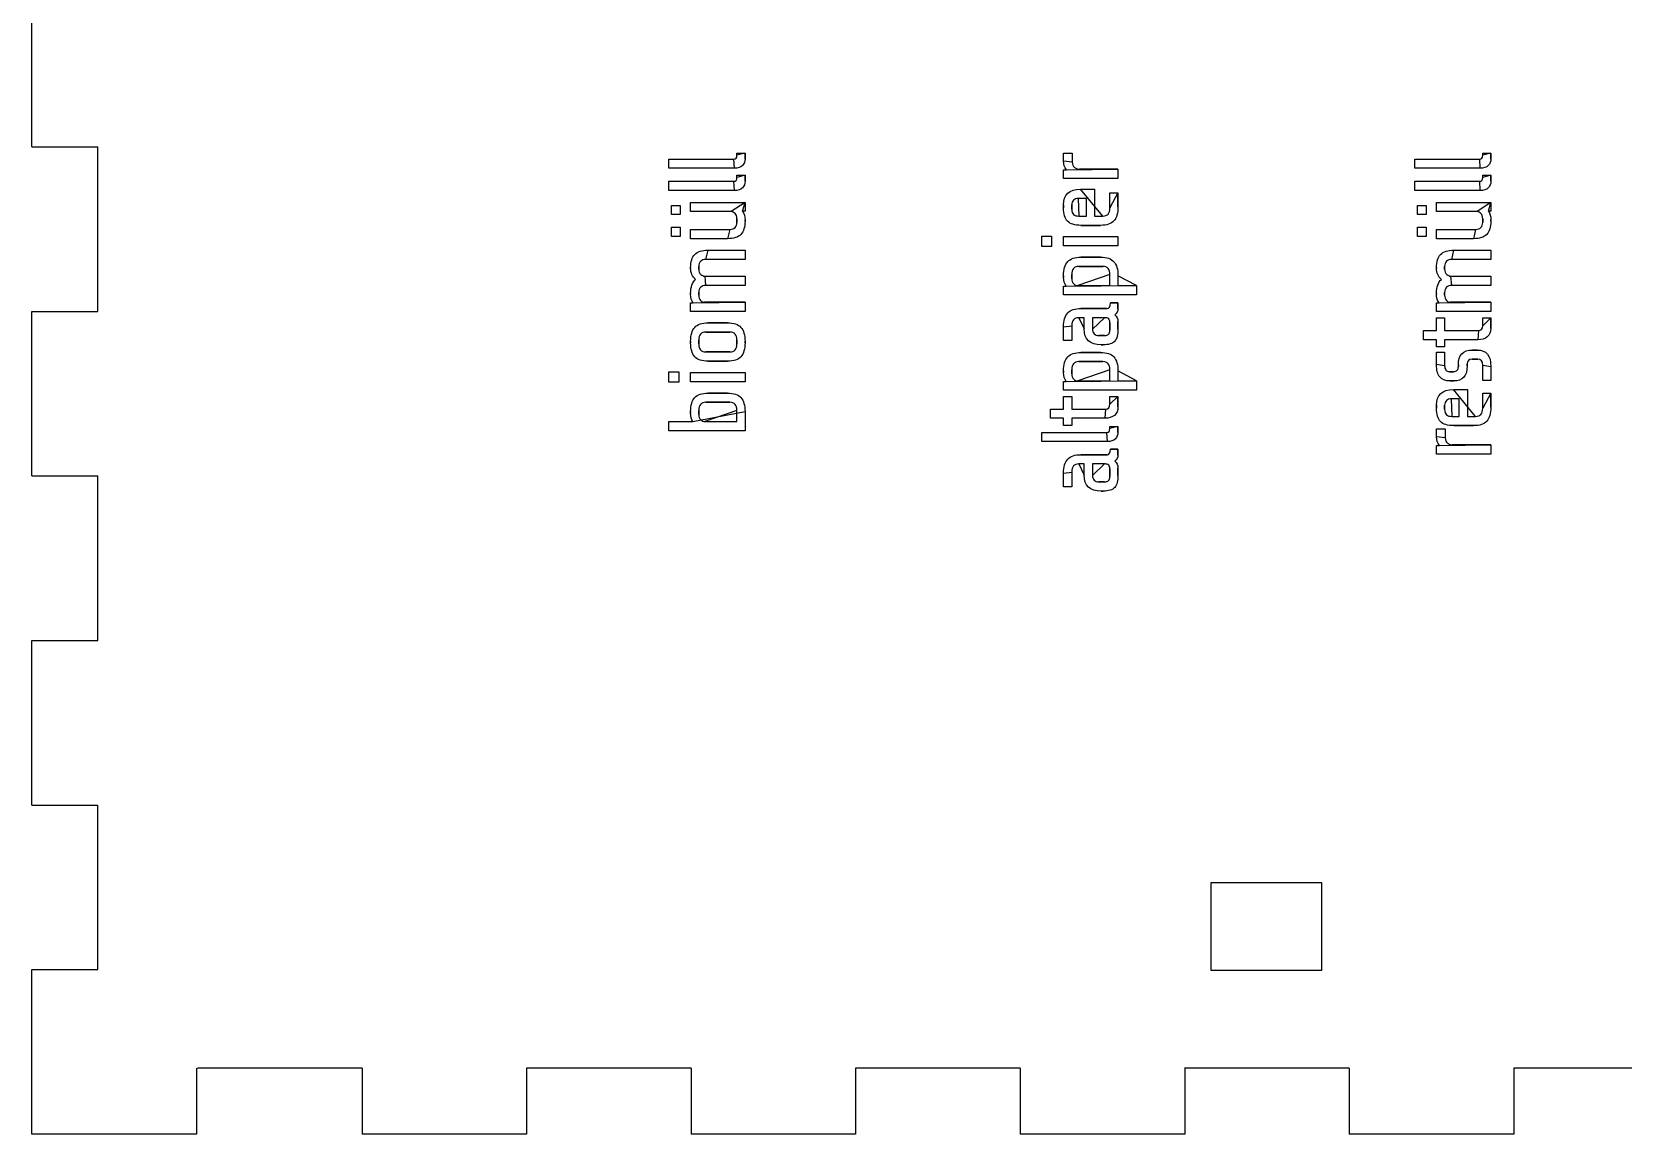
# Model space of a CAD drawing. Extents: x 22 to 258, y 18 to 262.
# Drawn here: x 21.8 to 94.1, y 17.8 to 67.8 of the extents above; entities that cross this region are included whole.
import ezdxf

# ---------------------------------------------------------------- set-up
doc = ezdxf.new("R2010")
doc.units = 0
doc.layers.add('cut', color=7, linetype='CONTINUOUS')
doc.layers.add('engrave', color=7, linetype='CONTINUOUS')

msp = doc.modelspace()

# ---------------------------------------------------------------- linework, layer by layer
at = {"layer": 'cut', "color": 1}
for points in [[(21.803194, 62.602356), (21.803194, 70.074542)], [(21.803194, 62.602356), (24.801805, 62.602356)], [(24.801805, 55.134086), (24.801805, 62.602391)], [(21.803194, 47.665999), (21.803194, 55.137832)], [(21.803194, 55.137727), (24.801805, 55.137727)], [(21.803194, 32.725648), (21.803194, 40.194307), (24.801805, 40.194272), (24.801805, 47.666105)], [(21.803194, 47.665999), (24.801805, 47.665999)], [(21.803194, 25.253921), (24.801805, 25.253921), (24.801805, 32.725754)], [(21.803194, 32.725648), (24.801805, 32.725648)], [(21.803194, 17.781876), (21.803194, 25.254062)], [(29.275098, 20.784262), (29.275098, 17.78177)], [(36.798261, 20.784262), (29.326427, 20.784262)], [(36.798261, 20.784262), (36.798261, 17.78177)], [(51.738611, 20.784262), (44.266425, 20.784262)], [(44.266531, 20.784262), (44.266531, 17.78177)], [(51.738611, 20.784262), (51.738611, 17.78177)], [(66.678609, 20.784262), (59.210303, 20.784262), (59.210339, 17.78177)], [(66.678609, 20.784262), (66.678609, 17.78177)], [(81.622381, 20.784262), (74.150195, 20.784262)], [(74.150336, 20.784262), (74.150336, 17.78177)], [(81.622381, 20.784262), (81.622381, 17.78177)], [(96.562414, 20.784262), (89.090581, 20.784262)], [(89.090687, 20.784262), (89.090687, 17.78177)], [(29.275098, 17.781876), (21.803265, 17.781876)], [(44.266531, 17.781876), (36.798225, 17.781876)], [(59.210339, 17.781876), (51.738505, 17.781876)], [(74.150336, 17.781876), (66.678503, 17.781876)], [(89.090687, 17.781876), (81.622381, 17.781876)]]:
    msp.add_lwpolyline(points, dxfattribs=at)
at = {"layer": 'cut', "color": 7}
msp.add_lwpolyline([(75.358815, 29.21516), (80.35882, 29.21516), (80.35882, 25.215161), (75.358815, 25.215161), (75.358815, 29.21516)], close=True, dxfattribs=at)
at = {"layer": 'engrave', "color": 7}
for points in [[(53.817007, 62.22609), (53.817007, 62.324867), (54.187424, 62.324867), (54.187424, 62.324867)], [(54.187424, 62.324867), (54.187424, 62.053229)], [(68.651311, 61.964332), (68.651311, 62.324871), (69.046422, 62.324871), (69.046422, 61.914943)], [(87.683672, 62.22609), (87.683672, 62.324867), (88.054089, 62.324867), (88.054089, 62.324867)], [(88.054089, 62.324867), (88.054089, 62.053229)], [(53.693535, 61.633423), (50.730202, 61.633423), (50.730202, 62.053229), (53.66884, 62.053229)], [(71.120755, 61.593915), (71.120755, 61.17411), (68.651311, 61.17411), (68.651311, 61.569221), (68.784661, 61.569221)], [(69.36745, 61.593915), (71.120755, 61.593915), (71.120755, 61.593915)], [(87.5602, 61.633423), (84.596866, 61.633423), (84.596866, 62.053229), (87.535505, 62.053229)], [(53.693535, 60.624479), (50.730202, 60.624479), (50.730202, 61.044284), (53.66884, 61.044284)], [(53.817007, 61.217145), (53.817007, 61.315923), (54.187424, 61.315923), (54.187424, 61.315923)], [(54.187424, 61.315923), (54.187424, 61.044284)], [(87.5602, 60.624479), (84.596866, 60.624479), (84.596866, 61.044284), (87.535505, 61.044284)], [(87.683672, 61.217145), (87.683672, 61.315923), (88.054089, 61.315923), (88.054089, 61.315923)], [(88.054089, 61.315923), (88.054089, 61.044284)], [(53.560185, 59.668475), (51.717979, 59.668475), (51.717979, 60.088281), (54.187424, 60.088281), (54.187424, 60.088281)], [(54.187424, 60.088281), (54.187424, 59.69317), (54.073829, 59.69317)], [(69.342755, 59.464845), (69.688478, 59.464845), (69.688478, 60.269884), (69.318061, 60.269884)], [(69.416839, 60.679812), (70.058894, 60.679812), (70.058894, 59.464845), (70.429311, 59.464845)], [(70.750339, 59.835262), (70.750339, 60.521767), (71.120755, 60.521767), (71.120755, 60.521767)], [(71.120755, 60.521767), (71.120755, 59.884651)], [(87.42685, 59.668472), (85.584644, 59.668472), (85.584644, 60.088278), (88.054089, 60.088278), (88.054089, 60.088278)], [(88.054089, 60.088278), (88.054089, 59.693166), (87.940494, 59.693166)], [(51.248785, 59.949992), (51.248785, 59.530187), (50.853674, 59.530187), (50.853674, 59.949992), (51.248785, 59.949992), (51.248785, 59.949992)], [(53.817007, 59.179525), (53.817007, 59.347448)], [(54.187424, 59.298059), (54.187424, 59.228914)], [(68.651311, 59.835262), (68.651311, 59.968612)], [(69.021728, 59.973551), (69.021728, 59.785873)], [(69.342755, 59.464845), (69.342755, 59.464845)], [(85.11545, 59.949989), (85.11545, 59.530183), (84.720339, 59.530183), (84.720339, 59.949989), (85.11545, 59.949989), (85.11545, 59.949989)], [(87.683672, 59.179522), (87.683672, 59.347444)], [(88.054089, 59.298055), (88.054089, 59.228911)], [(51.248785, 58.962214), (51.248785, 58.542409), (50.853674, 58.542409), (50.853674, 58.962214), (51.248785, 58.962214), (51.248785, 58.962214)], [(53.397202, 58.438692), (51.717979, 58.438692), (51.717979, 58.858498), (53.495979, 58.858498)], [(68.108033, 58.558922), (68.108033, 58.089728), (67.663533, 58.089728), (67.663533, 58.558922), (68.108033, 58.558922), (68.108033, 58.558922)], [(71.120755, 58.534228), (71.120755, 58.114422), (68.651311, 58.114422), (68.651311, 58.534228), (71.120755, 58.534228), (71.120755, 58.534228)], [(70.330533, 59.04504), (69.441533, 59.04504)], [(85.11545, 58.962211), (85.11545, 58.542405), (84.720339, 58.542405), (84.720339, 58.962211), (85.11545, 58.962211), (85.11545, 58.962211)], [(87.263866, 58.438689), (85.584644, 58.438689), (85.584644, 58.858494), (87.362644, 58.858494)], [(52.508202, 57.920162), (54.187424, 57.920162), (54.187424, 57.500356), (52.409424, 57.500356)], [(86.374866, 57.920162), (88.054089, 57.920162), (88.054089, 57.500356), (86.276089, 57.500356)], [(51.717979, 57.100306), (51.717979, 57.12994)], [(52.088396, 57.179328), (52.088396, 57.050917)], [(70.429311, 57.179099), (69.342755, 57.179099)], [(69.441533, 57.598905), (70.330533, 57.598905)], [(85.584644, 57.100306), (85.584644, 57.12994)], [(85.955061, 57.179328), (85.955061, 57.050917)], [(52.374852, 56.734828), (54.187424, 56.734828), (54.187424, 56.315023), (52.409424, 56.315023)], [(68.651311, 56.680271), (68.651311, 56.759294)], [(69.021728, 56.808682), (69.021728, 56.630882), (69.021728, 56.630882)], [(69.293366, 56.309855), (70.750339, 56.309855), (70.750339, 56.808682)], [(71.120755, 56.759294), (71.120755, 56.309855), (71.960366, 56.309855), (71.960366, 56.309855)], [(86.241516, 56.734828), (88.054089, 56.734828), (88.054089, 56.315023), (86.276089, 56.315023)], [(51.717979, 55.919912), (51.717979, 55.949545)], [(52.088396, 55.998934), (52.088396, 55.870523)], [(71.960366, 56.309855), (71.960366, 55.890049), (68.651311, 55.890049), (68.651311, 56.28516), (68.769844, 56.28516)], [(85.584644, 55.919912), (85.584644, 55.949545)], [(85.955061, 55.998934), (85.955061, 55.870523)], [(54.187424, 55.549495), (54.187424, 55.12969), (51.717979, 55.12969), (51.717979, 55.524801), (51.836513, 55.524801)], [(52.345218, 55.549495), (54.187424, 55.549495), (54.187424, 55.549495)], [(69.441533, 55.272744), (70.626866, 55.272744)], [(70.775033, 55.519689), (71.120755, 55.519689), (71.120755, 55.519689)], [(71.120755, 55.519689), (71.120755, 55.24805)], [(88.054089, 55.549495), (88.054089, 55.12969), (85.584644, 55.12969), (85.584644, 55.524801), (85.703178, 55.524801)], [(86.211883, 55.549495), (88.054089, 55.549495), (88.054089, 55.549495)], [(53.495979, 54.198843), (52.409424, 54.198843)], [(52.508202, 54.618649), (53.397202, 54.618649), (53.397202, 54.618649)], [(53.495979, 54.198843), (53.495979, 54.198843)], [(69.021728, 54.482522), (69.021728, 53.815772), (68.651311, 53.815772), (68.651311, 54.433133)], [(69.5897, 54.339294), (69.5897, 54.852939), (69.342755, 54.852939)], [(70.503394, 54.852939), (69.960116, 54.852939), (69.960116, 54.334356)], [(70.750339, 54.284967), (70.750339, 54.62575), (70.750339, 54.62575)], [(71.120755, 54.675139), (71.120755, 54.334356)], [(87.461422, 53.846407), (85.955061, 53.846407), (85.955061, 53.52538), (85.584644, 53.52538), (85.584644, 53.846407), (84.991978, 53.846407), (84.991978, 54.266213), (85.584644, 54.266213), (85.584644, 54.839124), (85.955061, 54.839124), (85.955061, 54.266213), (87.486116, 54.266213)], [(87.683672, 54.488463), (87.683672, 54.839124), (88.054089, 54.839124), (88.054089, 54.839124)], [(88.054089, 54.839124), (88.054089, 54.364991)], [(51.717979, 53.714832), (51.717979, 53.779037)], [(52.088396, 53.828426), (52.088396, 53.665443)], [(53.817007, 53.665443), (53.817007, 53.828426)], [(54.187424, 53.779037), (54.187424, 53.714832)], [(70.25645, 54.038022), (70.503394, 54.038022)], [(70.454005, 53.618217), (70.355228, 53.618217)], [(52.409424, 53.295026), (53.495979, 53.295026)], [(53.397202, 52.875221), (52.508202, 52.875221)], [(70.429311, 52.855751), (69.342755, 52.855751)], [(69.441533, 53.275557), (70.330533, 53.275557)], [(85.584644, 52.721706), (85.584644, 53.284739), (85.955061, 53.284739), (85.955061, 52.672317)], [(86.977411, 52.751339), (86.977411, 52.667378)], [(87.461422, 52.963712), (87.199661, 52.963712)], [(87.214478, 53.383517), (87.436728, 53.383517), (87.436728, 53.383517)], [(51.174702, 52.389104), (51.174702, 51.919909), (50.730202, 51.919909), (50.730202, 52.389104), (51.174702, 52.389104), (51.174702, 52.389104)], [(54.187424, 52.364409), (54.187424, 51.944604), (51.717979, 51.944604), (51.717979, 52.364409), (54.187424, 52.364409), (54.187424, 52.364409)], [(68.651311, 52.356923), (68.651311, 52.435945)], [(69.021728, 52.485334), (69.021728, 52.307534), (69.021728, 52.307534)], [(69.293366, 51.986507), (70.750339, 51.986507), (70.750339, 52.485334)], [(71.120755, 52.435945), (71.120755, 51.986507), (71.960366, 51.986507), (71.960366, 51.986507)], [(86.177311, 52.400678), (86.355111, 52.400678)], [(86.577361, 52.637745), (86.577361, 52.706889)], [(88.054089, 52.642684), (88.054089, 52.005567), (87.683672, 52.005567), (87.683672, 52.692073)], [(52.508202, 51.429086), (53.397202, 51.429086), (53.397202, 51.429086)], [(71.960366, 51.986507), (71.960366, 51.566701), (68.651311, 51.566701), (68.651311, 51.961812), (68.769844, 51.961812)], [(86.350172, 51.980873), (86.206944, 51.980873)], [(86.350172, 51.585352), (86.992228, 51.585352), (86.992228, 50.370386), (87.362644, 50.370386)], [(87.683672, 50.740802), (87.683672, 51.427308), (88.054089, 51.427308), (88.054089, 51.427308)], [(88.054089, 51.427308), (88.054089, 50.790191)], [(54.187424, 50.589475), (54.187424, 49.72023), (50.730202, 49.72023), (50.730202, 50.140036), (51.816757, 50.140036)], [(51.717979, 50.510453), (51.717979, 50.589475)], [(52.088396, 50.638864), (52.088396, 50.461064), (52.088396, 50.461064)], [(52.360035, 50.140036), (53.817007, 50.140036), (53.817007, 50.638864)], [(53.495979, 51.00928), (52.409424, 51.00928)], [(70.528089, 50.283419), (69.021728, 50.283419), (69.021728, 49.962391), (68.651311, 49.962391), (68.651311, 50.283419), (68.058644, 50.283419), (68.058644, 50.703224), (68.651311, 50.703224), (68.651311, 51.276136), (69.021728, 51.276136), (69.021728, 50.703224), (70.552783, 50.703224)], [(70.750339, 50.925474), (70.750339, 51.276136), (71.120755, 51.276136), (71.120755, 51.276136)], [(71.120755, 51.276136), (71.120755, 50.802002)], [(85.584644, 50.740802), (85.584644, 50.874152)], [(85.955061, 50.879091), (85.955061, 50.691413)], [(86.276089, 50.370386), (86.621811, 50.370386), (86.621811, 51.175425), (86.251394, 51.175425)], [(70.750339, 49.817752), (70.750339, 49.91653), (71.120755, 49.91653), (71.120755, 49.91653)], [(71.120755, 49.91653), (71.120755, 49.644891)], [(86.276089, 50.370386), (86.276089, 50.370386)], [(87.263866, 49.95058), (86.374866, 49.95058)], [(70.626866, 49.225086), (67.663533, 49.225086), (67.663533, 49.644891), (70.602172, 49.644891)], [(85.584644, 49.443628), (85.584644, 49.804167), (85.979755, 49.804167), (85.979755, 49.394239)], [(69.441533, 48.632472), (70.626866, 48.632472)], [(70.775033, 48.879416), (71.120755, 48.879416), (71.120755, 48.879416)], [(71.120755, 48.879416), (71.120755, 48.607777)], [(88.054089, 49.073211), (88.054089, 48.653406), (85.584644, 48.653406), (85.584644, 49.048517), (85.717994, 49.048517)], [(86.300783, 49.073211), (88.054089, 49.073211), (88.054089, 49.073211)], [(69.021728, 47.84225), (69.021728, 47.1755), (68.651311, 47.1755), (68.651311, 47.792861)], [(69.5897, 47.699022), (69.5897, 48.212666), (69.342755, 48.212666)], [(70.503394, 48.212666), (69.960116, 48.212666), (69.960116, 47.694083)], [(70.750339, 47.644694), (70.750339, 47.985477), (70.750339, 47.985477)], [(71.120755, 48.034866), (71.120755, 47.694083)], [(70.25645, 47.39775), (70.503394, 47.39775)], [(70.454005, 46.977944), (70.355228, 46.977944)]]:
    msp.add_lwpolyline(points, close=True, dxfattribs=at)
for points in [[(53.782435, 62.09274), (53.805483, 62.11908), (53.817007, 62.16353), (53.817007, 62.22609)], [(87.6491, 62.09274), (87.672148, 62.11908), (87.683672, 62.16353), (87.683672, 62.22609)], [(53.66884, 62.053229), (53.721522, 62.053229), (53.759387, 62.066399), (53.782435, 62.09274)], [(54.06889, 61.756895), (53.989868, 61.67458), (53.86475, 61.633423), (53.693535, 61.633423)], [(54.187424, 62.053229), (54.187424, 61.94128), (54.147913, 61.842503), (54.06889, 61.756895)], [(68.784661, 61.569221), (68.695761, 61.677877), (68.651311, 61.80958), (68.651311, 61.964332)], [(69.046422, 61.914943), (69.046422, 61.806288), (69.082641, 61.725619), (69.155078, 61.672938)], [(69.155078, 61.672938), (69.227515, 61.620256), (69.298305, 61.593915), (69.36745, 61.593915)], [(87.535505, 62.053229), (87.588187, 62.053229), (87.626052, 62.066399), (87.6491, 62.09274)], [(87.935555, 61.756895), (87.856533, 61.67458), (87.731415, 61.633423), (87.5602, 61.633423)], [(88.054089, 62.053229), (88.054089, 61.94128), (88.014578, 61.842503), (87.935555, 61.756895)], [(53.66884, 61.044284), (53.721522, 61.044284), (53.759387, 61.057455), (53.782435, 61.083795)], [(54.06889, 60.747951), (53.989868, 60.665636), (53.86475, 60.624479), (53.693535, 60.624479)], [(53.782435, 61.083795), (53.805483, 61.110136), (53.817007, 61.154586), (53.817007, 61.217145)], [(54.187424, 61.044284), (54.187424, 60.932336), (54.147913, 60.833558), (54.06889, 60.747951)], [(87.535505, 61.044284), (87.588187, 61.044284), (87.626052, 61.057455), (87.6491, 61.083795)], [(87.935555, 60.747951), (87.856533, 60.665636), (87.731415, 60.624479), (87.5602, 60.624479)], [(87.6491, 61.083795), (87.672148, 61.110136), (87.683672, 61.154586), (87.683672, 61.217145)], [(88.054089, 61.044284), (88.054089, 60.932336), (88.014578, 60.833558), (87.935555, 60.747951)], [(68.651311, 59.968612), (68.651311, 60.442745), (68.906487, 60.679812), (69.416839, 60.679812)], [(69.105689, 60.185923), (69.049715, 60.129949), (69.021728, 60.059158), (69.021728, 59.973551)], [(69.318061, 60.269884), (69.232454, 60.269884), (69.161663, 60.241897), (69.105689, 60.185923)], [(53.737985, 59.579575), (53.685303, 59.632257), (53.626037, 59.66189), (53.560185, 59.668475)], [(53.817007, 59.347448), (53.817007, 59.452811), (53.790666, 59.530187), (53.737985, 59.579575)], [(54.073829, 59.69317), (54.149559, 59.584514), (54.187424, 59.452811), (54.187424, 59.298059)], [(68.83405, 59.227778), (68.712224, 59.349604), (68.651311, 59.552099), (68.651311, 59.835262)], [(69.021728, 59.785873), (69.021728, 59.66734), (69.049715, 59.583378), (69.105689, 59.53399)], [(69.105689, 59.53399), (69.15837, 59.487893), (69.237392, 59.464845), (69.342755, 59.464845)], [(70.429311, 59.464845), (70.643329, 59.464845), (70.750339, 59.588317), (70.750339, 59.835262)], [(71.120755, 59.884651), (71.120755, 59.594903), (71.059842, 59.38253), (70.938016, 59.247534)], [(87.60465, 59.579572), (87.551968, 59.632253), (87.492702, 59.661887), (87.42685, 59.668472)], [(87.683672, 59.347444), (87.683672, 59.452807), (87.657331, 59.530183), (87.60465, 59.579572)], [(87.940494, 59.693166), (88.016224, 59.584511), (88.054089, 59.452807), (88.054089, 59.298055)], [(53.999746, 58.631309), (53.874628, 58.502898), (53.673779, 58.438692), (53.397202, 58.438692)], [(53.495979, 58.858498), (53.594757, 58.858498), (53.673779, 58.886485), (53.733046, 58.942459)], [(53.733046, 58.942459), (53.78902, 59.001725), (53.817007, 59.080748), (53.817007, 59.179525)], [(54.187424, 59.228914), (54.187424, 58.962214), (54.124865, 58.763013), (53.999746, 58.631309)], [(69.441533, 59.04504), (69.15837, 59.04504), (68.955876, 59.105953), (68.83405, 59.227778)], [(70.938016, 59.247534), (70.812898, 59.112538), (70.610404, 59.04504), (70.330533, 59.04504)], [(87.866411, 58.631305), (87.741292, 58.502894), (87.540444, 58.438689), (87.263866, 58.438689)], [(87.362644, 58.858494), (87.461422, 58.858494), (87.540444, 58.886481), (87.599711, 58.942455)], [(87.599711, 58.942455), (87.655685, 59.001722), (87.683672, 59.080744), (87.683672, 59.179522)], [(88.054089, 59.228911), (88.054089, 58.962211), (87.991529, 58.763009), (87.866411, 58.631305)], [(51.905657, 57.722606), (52.030776, 57.85431), (52.231624, 57.920162), (52.508202, 57.920162)], [(85.772322, 57.722606), (85.897441, 57.85431), (86.098289, 57.920162), (86.374866, 57.920162)], [(51.717979, 57.12994), (51.717979, 57.39664), (51.780539, 57.594195), (51.905657, 57.722606)], [(51.945168, 56.591601), (51.793709, 56.713427), (51.717979, 56.882995), (51.717979, 57.100306)], [(52.177296, 57.411456), (52.118029, 57.355482), (52.088396, 57.278106), (52.088396, 57.179328)], [(52.409424, 57.500356), (52.310646, 57.500356), (52.23327, 57.470723), (52.177296, 57.411456)], [(68.651311, 56.759294), (68.651311, 57.049042), (68.71387, 57.261414), (68.838989, 57.39641)], [(68.838989, 57.39641), (68.960815, 57.531407), (69.161663, 57.598905), (69.441533, 57.598905)], [(69.342755, 57.179099), (69.128737, 57.179099), (69.021728, 57.055627), (69.021728, 56.808682)], [(70.330533, 57.598905), (70.607111, 57.598905), (70.807959, 57.52976), (70.933078, 57.391471)], [(70.750339, 56.808682), (70.750339, 57.055627), (70.643329, 57.179099), (70.429311, 57.179099)], [(70.933078, 57.391471), (71.058196, 57.256475), (71.120755, 57.045749), (71.120755, 56.759294)], [(85.584644, 57.12994), (85.584644, 57.39664), (85.647204, 57.594195), (85.772322, 57.722606)], [(85.811833, 56.591601), (85.660374, 56.713427), (85.584644, 56.882995), (85.584644, 57.100306)], [(86.043961, 57.411456), (85.984694, 57.355482), (85.955061, 57.278106), (85.955061, 57.179328)], [(86.276089, 57.500356), (86.177311, 57.500356), (86.099935, 57.470723), (86.043961, 57.411456)], [(51.717979, 55.949545), (51.717979, 56.249171), (51.793709, 56.46319), (51.945168, 56.591601)], [(52.088396, 57.050917), (52.088396, 56.948847), (52.119676, 56.871471), (52.182235, 56.81879)], [(52.182235, 56.81879), (52.241502, 56.769401), (52.305707, 56.741414), (52.374852, 56.734828)], [(68.769844, 56.28516), (68.690822, 56.387231), (68.651311, 56.518934), (68.651311, 56.680271)], [(69.021728, 56.630882), (69.021728, 56.522227), (69.051361, 56.441558), (69.110628, 56.388877)], [(69.110628, 56.388877), (69.166602, 56.336195), (69.227515, 56.309855), (69.293366, 56.309855)], [(85.584644, 55.949545), (85.584644, 56.249171), (85.660374, 56.46319), (85.811833, 56.591601)], [(85.955061, 57.050917), (85.955061, 56.948847), (85.986341, 56.871471), (86.0489, 56.81879)], [(86.0489, 56.81879), (86.108166, 56.769401), (86.172372, 56.741414), (86.241516, 56.734828)], [(51.836513, 55.524801), (51.75749, 55.626871), (51.717979, 55.758575), (51.717979, 55.919912)], [(52.177296, 56.231062), (52.118029, 56.175088), (52.088396, 56.097712), (52.088396, 55.998934)], [(52.088396, 55.870523), (52.088396, 55.76516), (52.116383, 55.684491), (52.172357, 55.628517)], [(52.409424, 56.315023), (52.310646, 56.315023), (52.23327, 56.287036), (52.177296, 56.231062)], [(85.703178, 55.524801), (85.624155, 55.626871), (85.584644, 55.758575), (85.584644, 55.919912)], [(86.043961, 56.231062), (85.984694, 56.175088), (85.955061, 56.097712), (85.955061, 55.998934)], [(85.955061, 55.870523), (85.955061, 55.76516), (85.983048, 55.684491), (86.039022, 55.628517)], [(86.276089, 56.315023), (86.177311, 56.315023), (86.099935, 56.287036), (86.043961, 56.231062)], [(52.172357, 55.628517), (52.225039, 55.575836), (52.282659, 55.549495), (52.345218, 55.549495)], [(68.651311, 54.433133), (68.651311, 54.719589), (68.71387, 54.930315), (68.838989, 55.065311)], [(68.838989, 55.065311), (68.964107, 55.2036), (69.164955, 55.272744), (69.441533, 55.272744)], [(70.626866, 55.272744), (70.725644, 55.272744), (70.775033, 55.355059), (70.775033, 55.519689)], [(71.120755, 55.24805), (71.120755, 55.149272), (71.071366, 55.058726), (70.972589, 54.976411)], [(70.972589, 54.976411), (71.071366, 54.900681), (71.120755, 54.800257), (71.120755, 54.675139)], [(86.039022, 55.628517), (86.091704, 55.575836), (86.149324, 55.549495), (86.211883, 55.549495)], [(51.717979, 53.779037), (51.717979, 54.065493), (51.780539, 54.276219), (51.905657, 54.411215)], [(51.905657, 54.411215), (52.030776, 54.549504), (52.231624, 54.618649), (52.508202, 54.618649)], [(52.409424, 54.198843), (52.195405, 54.198843), (52.088396, 54.075371), (52.088396, 53.828426)], [(53.397202, 54.618649), (53.673779, 54.618649), (53.874628, 54.549504), (53.999746, 54.411215)], [(53.817007, 53.828426), (53.817007, 54.075371), (53.709998, 54.198843), (53.495979, 54.198843)], [(53.999746, 54.411215), (54.124865, 54.276219), (54.187424, 54.065493), (54.187424, 53.779037)], [(69.342755, 54.852939), (69.128737, 54.852939), (69.021728, 54.729467), (69.021728, 54.482522)], [(70.355228, 53.618217), (69.844876, 53.618217), (69.5897, 53.858576), (69.5897, 54.339294)], [(69.960116, 54.334356), (69.960116, 54.248748), (69.988104, 54.177957), (70.044078, 54.121983)], [(70.661439, 54.828244), (70.615342, 54.844707), (70.562661, 54.852939), (70.503394, 54.852939)], [(70.750339, 54.62575), (70.750339, 54.734406), (70.720705, 54.801904), (70.661439, 54.828244)], [(70.691072, 54.097289), (70.730583, 54.1368), (70.750339, 54.199359), (70.750339, 54.284967)], [(71.120755, 54.334356), (71.120755, 54.084119), (71.071366, 53.90138), (70.972589, 53.786139)], [(87.486116, 54.266213), (87.61782, 54.266213), (87.683672, 54.340296), (87.683672, 54.488463)], [(88.054089, 54.364991), (88.054089, 54.197069), (87.999761, 54.068657), (87.891105, 53.979757)], [(51.905657, 53.077715), (51.780539, 53.216004), (51.717979, 53.428376), (51.717979, 53.714832)], [(52.088396, 53.665443), (52.088396, 53.418499), (52.195405, 53.295026), (52.409424, 53.295026)], [(53.495979, 53.295026), (53.709998, 53.295026), (53.817007, 53.418499), (53.817007, 53.665443)], [(54.187424, 53.714832), (54.187424, 53.428376), (54.124865, 53.216004), (53.999746, 53.077715)], [(70.044078, 54.121983), (70.100052, 54.066009), (70.170842, 54.038022), (70.25645, 54.038022)], [(70.972589, 53.786139), (70.870518, 53.674191), (70.697657, 53.618217), (70.454005, 53.618217)], [(70.503394, 54.038022), (70.589002, 54.038022), (70.651561, 54.057778), (70.691072, 54.097289)], [(87.891105, 53.979757), (87.78245, 53.890857), (87.639222, 53.846407), (87.461422, 53.846407)], [(52.508202, 52.875221), (52.231624, 52.875221), (52.030776, 52.942719), (51.905657, 53.077715)], [(53.999746, 53.077715), (53.874628, 52.942719), (53.673779, 52.875221), (53.397202, 52.875221)], [(68.651311, 52.435945), (68.651311, 52.725694), (68.71387, 52.938066), (68.838989, 53.073062)], [(68.838989, 53.073062), (68.960815, 53.208058), (69.161663, 53.275557), (69.441533, 53.275557)], [(69.342755, 52.855751), (69.128737, 52.855751), (69.021728, 52.732279), (69.021728, 52.485334)], [(70.330533, 53.275557), (70.607111, 53.275557), (70.807959, 53.206412), (70.933078, 53.068123)], [(70.750339, 52.485334), (70.750339, 52.732279), (70.643329, 52.855751), (70.429311, 52.855751)], [(70.933078, 53.068123), (71.058196, 52.933127), (71.120755, 52.722401), (71.120755, 52.435945)], [(86.577361, 52.706889), (86.577361, 53.157975), (86.789733, 53.383517), (87.214478, 53.383517)], [(87.199661, 52.963712), (87.051494, 52.963712), (86.977411, 52.892921), (86.977411, 52.751339)], [(87.436728, 53.383517), (87.848302, 53.383517), (88.054089, 53.136573), (88.054089, 52.642684)], [(87.683672, 52.692073), (87.683672, 52.873165), (87.609589, 52.963712), (87.461422, 52.963712)], [(68.769844, 51.961812), (68.690822, 52.063882), (68.651311, 52.195586), (68.651311, 52.356923)], [(69.021728, 52.307534), (69.021728, 52.198879), (69.051361, 52.11821), (69.110628, 52.065529)], [(69.110628, 52.065529), (69.166602, 52.012847), (69.227515, 51.986507), (69.293366, 51.986507)], [(85.732811, 52.16855), (85.634033, 52.293669), (85.584644, 52.478054), (85.584644, 52.721706)], [(86.206944, 51.980873), (85.986341, 51.980873), (85.828296, 52.043432), (85.732811, 52.16855)], [(85.955061, 52.672317), (85.955061, 52.590002), (85.974816, 52.52415), (86.014328, 52.474762)], [(86.014328, 52.474762), (86.050546, 52.425373), (86.104874, 52.400678), (86.177311, 52.400678)], [(86.829244, 52.148795), (86.727174, 52.036847), (86.567483, 51.980873), (86.350172, 51.980873)], [(86.355111, 52.400678), (86.430841, 52.400678), (86.486815, 52.42208), (86.523033, 52.464884)], [(86.523033, 52.464884), (86.559252, 52.51098), (86.577361, 52.5686), (86.577361, 52.637745)], [(86.977411, 52.667378), (86.977411, 52.436897), (86.928022, 52.264036), (86.829244, 52.148795)], [(51.905657, 51.226591), (52.027483, 51.361588), (52.228331, 51.429086), (52.508202, 51.429086)], [(53.397202, 51.429086), (53.673779, 51.429086), (53.874628, 51.359941), (53.999746, 51.221653)], [(85.584644, 50.874152), (85.584644, 51.348286), (85.83982, 51.585352), (86.350172, 51.585352)], [(51.717979, 50.589475), (51.717979, 50.879223), (51.780539, 51.091595), (51.905657, 51.226591)], [(52.409424, 51.00928), (52.195405, 51.00928), (52.088396, 50.885808), (52.088396, 50.638864)], [(53.817007, 50.638864), (53.817007, 50.885808), (53.709998, 51.00928), (53.495979, 51.00928)], [(53.999746, 51.221653), (54.124865, 51.086656), (54.187424, 50.87593), (54.187424, 50.589475)], [(70.552783, 50.703224), (70.684487, 50.703224), (70.750339, 50.777308), (70.750339, 50.925474)], [(71.120755, 50.802002), (71.120755, 50.63408), (71.066428, 50.505669), (70.957772, 50.416769)], [(85.767383, 50.133319), (85.645557, 50.255145), (85.584644, 50.457639), (85.584644, 50.740802)], [(86.039022, 51.091463), (85.983048, 51.035489), (85.955061, 50.964699), (85.955061, 50.879091)], [(85.955061, 50.691413), (85.955061, 50.57288), (85.983048, 50.488919), (86.039022, 50.43953)], [(86.251394, 51.175425), (86.165787, 51.175425), (86.094996, 51.147438), (86.039022, 51.091463)], [(87.362644, 50.370386), (87.576663, 50.370386), (87.683672, 50.493858), (87.683672, 50.740802)], [(88.054089, 50.790191), (88.054089, 50.500443), (87.993176, 50.288071), (87.87135, 50.153075)], [(51.816757, 50.140036), (51.750905, 50.238814), (51.717979, 50.362286), (51.717979, 50.510453)], [(52.088396, 50.461064), (52.088396, 50.352408), (52.118029, 50.27174), (52.177296, 50.219058)], [(52.177296, 50.219058), (52.23327, 50.166377), (52.294183, 50.140036), (52.360035, 50.140036)], [(70.957772, 50.416769), (70.849116, 50.327869), (70.705889, 50.283419), (70.528089, 50.283419)], [(86.374866, 49.95058), (86.091704, 49.95058), (85.889209, 50.011493), (85.767383, 50.133319)], [(86.039022, 50.43953), (86.091704, 50.393434), (86.170726, 50.370386), (86.276089, 50.370386)], [(87.87135, 50.153075), (87.746231, 50.018078), (87.543737, 49.95058), (87.263866, 49.95058)], [(70.602172, 49.644891), (70.654854, 49.644891), (70.692718, 49.658062), (70.715766, 49.684402)], [(71.002222, 49.348558), (70.9232, 49.266243), (70.798081, 49.225086), (70.626866, 49.225086)], [(70.715766, 49.684402), (70.738815, 49.710743), (70.750339, 49.755193), (70.750339, 49.817752)], [(71.120755, 49.644891), (71.120755, 49.532943), (71.081244, 49.434165), (71.002222, 49.348558)], [(85.717994, 49.048517), (85.629094, 49.157172), (85.584644, 49.288876), (85.584644, 49.443628)], [(85.979755, 49.394239), (85.979755, 49.285583), (86.015974, 49.204915), (86.088411, 49.152233)], [(86.088411, 49.152233), (86.160848, 49.099552), (86.231639, 49.073211), (86.300783, 49.073211)], [(68.651311, 47.792861), (68.651311, 48.079316), (68.71387, 48.290042), (68.838989, 48.425038)], [(68.838989, 48.425038), (68.964107, 48.563327), (69.164955, 48.632472), (69.441533, 48.632472)], [(70.626866, 48.632472), (70.725644, 48.632472), (70.775033, 48.714787), (70.775033, 48.879416)], [(71.120755, 48.607777), (71.120755, 48.509), (71.071366, 48.418453), (70.972589, 48.336138)], [(69.342755, 48.212666), (69.128737, 48.212666), (69.021728, 48.089194), (69.021728, 47.84225)], [(70.355228, 46.977944), (69.844876, 46.977944), (69.5897, 47.218303), (69.5897, 47.699022)], [(69.960116, 47.694083), (69.960116, 47.608476), (69.988104, 47.537685), (70.044078, 47.481711)], [(70.661439, 48.187972), (70.615342, 48.204435), (70.562661, 48.212666), (70.503394, 48.212666)], [(70.750339, 47.985477), (70.750339, 48.094133), (70.720705, 48.161631), (70.661439, 48.187972)], [(70.972589, 48.336138), (71.071366, 48.260409), (71.120755, 48.159985), (71.120755, 48.034866)], [(71.120755, 47.694083), (71.120755, 47.443846), (71.071366, 47.261107), (70.972589, 47.145866)], [(70.044078, 47.481711), (70.100052, 47.425737), (70.170842, 47.39775), (70.25645, 47.39775)], [(70.972589, 47.145866), (70.870518, 47.033918), (70.697657, 46.977944), (70.454005, 46.977944)], [(70.503394, 47.39775), (70.589002, 47.39775), (70.651561, 47.417505), (70.691072, 47.457016)], [(70.691072, 47.457016), (70.730583, 47.496527), (70.750339, 47.559087), (70.750339, 47.644694)]]:
    msp.add_open_spline(points, degree=3, dxfattribs=at)

doc.saveas('drawing.dxf')
